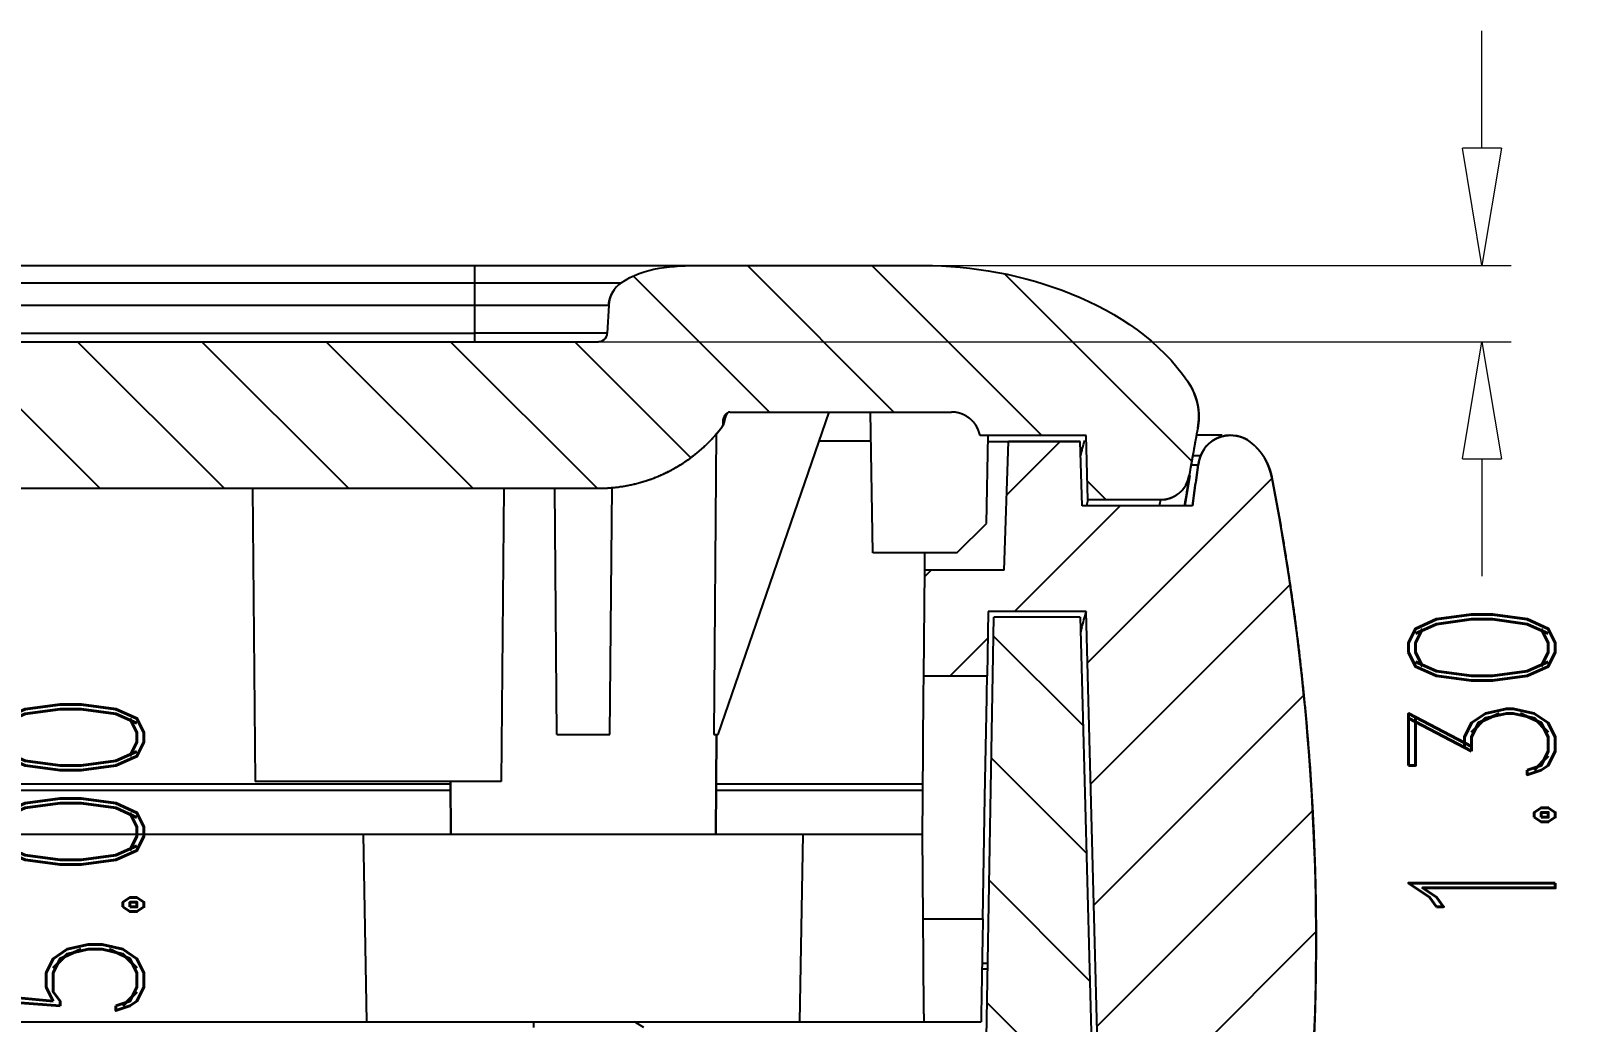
# Model space of a CAD drawing. Header units: millimetres. Extents: x 1884 to 2552, y 611 to 826.
# Drawn here: x 1947.38 to 1973.77, y 668.68 to 685.59 of the extents above; entities that cross this region are included whole.
import ezdxf

# ---------------------------------------------------------------- set-up
doc = ezdxf.new("R2010")
doc.units = ezdxf.units.MM
doc.layers.add('dim', color=82, linetype='Continuous', lineweight=9)
doc.styles.add('ROMAND', font='romand.shx', dxfattribs={"width": 0.75, "bigfont": 'gbcbig.shx'})
doc.dimstyles.new('YanXiu', dxfattribs={"dimtxt": 2.5, "dimasz": 2.2, "dimexe": 1, "dimexo": 0, "dimgap": 0.66, "dimtad": 0, "dimzin": 1, "dimdsep": 46, "dimtxsty": 'ROMAND', "dimblk": 'CLOSEDBLANK', "dimcen": 0, "dimclrd": 3, "dimclre": 3, "dimclrt": 7, "dimazin": 0, "dimtfac": 1, "dimtofl": 0, "dimtmove": 0, "dimatfit": 3, "dimldrblk": 'CLOSEDBLANK', "dimfxl": 1, "dimlwd": 5, "dimlwe": 5, "dimarcsym": 0})
pattern_1 = [(315, (1558.5926, 573.4746), (1.06066, 1.06066), [])]

# ---------------------------------------------------------------- blocks, each defined once
blk = doc.blocks.new('_ClosedBlank')
at = {"color": 0, "linetype": 'ByBlock', "lineweight": -2}
for p, q in [((-1, 0.167), (0, 0)), ((-1, 0.167), (-1, -0.167)), ((0, 0), (-1, -0.167))]:
    blk.add_line(p, q, dxfattribs=at)
blk = doc.blocks.new('*D62')
at = {"layer": 'Defpoints', "color": 0}
for p in [(1959.596, 681.588), (1956.653, 680.288), (1972.128, 680.288)]:
    blk.add_point(p, dxfattribs=at)
at = {"layer": 'dim', "color": 3, "lineweight": 5}
for p, q in [((1972.128, 683.588), (1972.128, 685.588)), ((1959.596, 681.588), (1972.627, 681.588)), ((1956.653, 680.288), (1972.627, 680.288)), ((1972.128, 678.288), (1972.128, 676.288))]:
    blk.add_line(p, q, dxfattribs=at)
at = {"layer": 'dim', "color": 3, "lineweight": 5, "xscale": 2, "yscale": 2, "zscale": 2}
for p, rotation in [((1972.128, 681.588), 270), ((1972.128, 680.288), 90)]:
    blk.add_blockref('_ClosedBlank', p, dxfattribs=dict(at, rotation=rotation))
at = {"layer": 'dim', "color": 7, "insert": (1972.128, 673.021), "char_height": 2.5, "attachment_point": 5, "rotation": 90, "style": 'ROMAND'}
blk.add_mtext('1.30', dxfattribs=at)
blk = doc.blocks.new('*D63')
at = {"layer": 'Defpoints', "color": 0}
for p in [(1948.052, 666.088), (1954.199, 666.088), (1954.112, 661.088)]:
    blk.add_point(p, dxfattribs=at)
at = {"layer": 'dim', "color": 3, "lineweight": 5}
for p, q in [((1948.052, 666.088), (1948.052, 668.088)), ((1954.199, 666.088), (1947.552, 666.088)), ((1948.052, 663.088), (1948.052, 664.088)), ((1954.112, 661.088), (1947.552, 661.088))]:
    blk.add_line(p, q, dxfattribs=at)
at = {"layer": 'dim', "color": 3, "lineweight": 5, "xscale": 2, "yscale": 2, "zscale": 2}
for p, rotation in [((1948.052, 666.088), 90), ((1948.052, 661.088), 270)]:
    blk.add_blockref('_ClosedBlank', p, dxfattribs=dict(at, rotation=rotation))
at = {"layer": 'dim', "color": 7, "insert": (1948.052, 671.49), "char_height": 2.5, "attachment_point": 5, "rotation": 90, "style": 'ROMAND'}
blk.add_mtext('5.00', dxfattribs=at)

msp = doc.modelspace()

# ---------------------------------------------------------------- hatches: boundary and pattern name
at = {"linetype": 'Continuous'}
h = msp.add_hatch(dxfattribs=at)
h.set_pattern_fill('DEFAULT__1', color=2, scale=1.5, angle=-45, style=0, pattern_type=0)
h.set_pattern_definition(pattern_1)
edge = h.paths.add_edge_path()
edge.add_line((1902.496, 671.588), (1903.849, 671.588))
edge.add_spline(control_points=[(1902.496, 671.588), (1902.206, 671.588), (1902, 671.792), (1901.996, 672.082)], knot_values=[0, 0, 0, 0, 1, 1, 1, 1], weights=[1, 0.807748, 0.807748, 1], degree=3, periodic=0)
edge.add_arc((1863.332, 671.585), 38.667, 0.7371, 10.772)
edge.add_spline(control_points=[(1901.318, 678.812), (1901.264, 679.093), (1901.323, 679.373), (1901.486, 679.609)], knot_values=[0, 0, 0, 0, 1, 1, 1, 1], weights=[1, 0.948541, 0.948541, 1], degree=3, periodic=0)
edge.add_spline(control_points=[(1901.486, 679.609), (1902.398, 680.935), (1904.386, 681.588), (1905.999, 681.588)], knot_values=[0, 0, 0, 0, 1, 1, 1, 1], degree=3, periodic=0)
edge.add_line((1905.999, 681.588), (1909.799, 681.588))
edge.add_spline(control_points=[(1909.799, 681.588), (1910.462, 681.588), (1910.897, 681.472), (1911.153, 681.293)], knot_values=[0, 0, 0, 0, 1, 1, 1, 1], degree=3, periodic=0)
edge.add_spline(control_points=[(1911.153, 681.293), (1911.282, 681.204), (1911.358, 681.066), (1911.366, 680.909)], knot_values=[0, 0, 0, 0, 1, 1, 1, 1], weights=[1, 0.93226, 0.93226, 1], degree=3, periodic=0)
edge.add_line((1911.366, 680.909), (1911.392, 680.431))
edge.add_spline(control_points=[(1911.541, 680.288), (1911.457, 680.288), (1911.396, 680.346), (1911.392, 680.431)], knot_values=[0, 0, 0, 0, 1, 1, 1, 1], weights=[1, 0.816916, 0.816916, 1], degree=3, periodic=0)
edge.add_line((1911.541, 680.288), (1957.057, 680.288))
edge.add_spline(control_points=[(1957.057, 680.288), (1957.141, 680.288), (1957.202, 680.346), (1957.206, 680.431)], knot_values=[0, 0, 0, 0, 1, 1, 1, 1], weights=[1, 0.816916, 0.816916, 1], degree=3, periodic=0)
edge.add_line((1957.232, 680.909), (1957.206, 680.431))
edge.add_spline(control_points=[(1957.232, 680.909), (1957.24, 681.066), (1957.316, 681.204), (1957.445, 681.293)], knot_values=[0, 0, 0, 0, 1, 1, 1, 1], weights=[1, 0.93226, 0.93226, 1], degree=3, periodic=0)
edge.add_spline(control_points=[(1957.445, 681.293), (1957.701, 681.472), (1958.136, 681.588), (1958.799, 681.588)], knot_values=[0, 0, 0, 0, 1, 1, 1, 1], degree=3, periodic=0)
edge.add_line((1958.799, 681.588), (1962.599, 681.588))
edge.add_spline(control_points=[(1962.599, 681.588), (1964.212, 681.588), (1966.2, 680.935), (1967.112, 679.609)], knot_values=[0, 0, 0, 0, 1, 1, 1, 1], degree=3, periodic=0)
edge.add_spline(control_points=[(1967.112, 679.609), (1967.275, 679.373), (1967.334, 679.093), (1967.28, 678.812)], knot_values=[0, 0, 0, 0, 1, 1, 1, 1], weights=[1, 0.948541, 0.948541, 1], degree=3, periodic=0)
edge.add_arc((2005.173, 671.6), 38.573, 169.2247, 170.4414)
edge.add_spline(control_points=[(1967.136, 678.005), (1967.093, 677.753), (1966.898, 677.588), (1966.643, 677.588)], knot_values=[0, 0, 0, 0, 1, 1, 1, 1], weights=[1, 0.842376, 0.842376, 1], degree=3, periodic=0)
edge.add_line((1966.643, 677.588), (1965.404, 677.588))
edge.add_line((1965.404, 677.588), (1965.375, 678.688))
edge.add_line((1965.375, 678.688), (1963.567, 678.688))
edge.add_spline(control_points=[(1963.567, 678.688), (1963.517, 678.931), (1963.325, 679.088), (1963.077, 679.088)], knot_values=[0, 0, 0, 0, 1, 1, 1, 1], weights=[1, 0.849731, 0.849731, 1], degree=3, periodic=0)
edge.add_line((1959.299, 679.088), (1963.077, 679.088))
edge.add_spline(control_points=[(1959.299, 679.088), (1959.056, 679.088), (1959.236, 678.925), (1959.163, 678.83)], knot_values=[0, 0, 0, 0, 1, 1, 1, 1], degree=3, periodic=0)
edge.add_spline(control_points=[(1957.057, 677.788), (1957.898, 677.788), (1958.652, 678.161), (1959.163, 678.83)], knot_values=[0, 0, 0, 0, 1, 1, 1, 1], weights=[1, 0.930903, 0.930903, 1], degree=3, periodic=0)
edge.add_line((1911.541, 677.788), (1957.057, 677.788))
edge.add_spline(control_points=[(1911.541, 677.788), (1910.7, 677.788), (1909.946, 678.161), (1909.435, 678.83)], knot_values=[0, 0, 0, 0, 1, 1, 1, 1], weights=[1, 0.930903, 0.930903, 1], degree=3, periodic=0)
edge.add_spline(control_points=[(1909.435, 678.83), (1909.362, 678.925), (1909.542, 679.088), (1909.299, 679.088)], knot_values=[0, 0, 0, 0, 1, 1, 1, 1], degree=3, periodic=0)
edge.add_line((1905.521, 679.088), (1909.299, 679.088))
edge.add_spline(control_points=[(1905.521, 679.088), (1905.232, 679.088), (1905.026, 678.886), (1905.021, 678.597)], knot_values=[0, 0, 0, 0, 1, 1, 1, 1], weights=[1, 0.808834, 0.808834, 1], degree=3, periodic=0)
edge.add_line((1905.021, 678.597), (1904.919, 672.738))
edge.add_line((1903.879, 672.738), (1904.919, 672.738))
edge.add_line((1903.879, 672.738), (1903.849, 671.588))
h = msp.add_hatch(dxfattribs=at)
h.set_pattern_fill('DEFAULT__2', color=2, scale=1.5, angle=45, style=0, pattern_type=0)
h.set_pattern_definition([(45, (1556.4713, 573.4746), (-1.06066, 1.06066), [])])
edge = h.paths.add_edge_path()
edge.add_spline(control_points=[(1901.309, 678.19), (1901.634, 675.969), (1901.825, 673.732), (1901.881, 671.488)], knot_values=[0, 0, 0, 0, 1, 1, 1, 1], weights=[1, 0.998793, 0.998793, 1], degree=3, periodic=0)
edge.add_line((1901.881, 671.488), (1903.946, 671.488))
edge.add_line((1903.946, 671.488), (1903.976, 672.638))
edge.add_line((1903.976, 672.638), (1906.009, 672.638))
edge.add_line((1906.009, 672.638), (1906.016, 671.888))
edge.add_line((1906.016, 671.888), (1905.988, 668.688))
edge.add_line((1905.015, 668.688), (1905.988, 668.688))
edge.add_line((1905.015, 668.688), (1904.997, 669.688))
edge.add_line((1903.828, 669.688), (1904.997, 669.688))
edge.add_line((1903.828, 669.688), (1903.802, 668.688))
edge.add_line((1901.881, 668.688), (1903.802, 668.688))
edge.add_spline(control_points=[(1901.881, 668.688), (1901.825, 666.444), (1901.634, 664.208), (1901.309, 661.987)], knot_values=[0, 0, 0, 0, 1, 1, 1, 1], weights=[1, 0.998793, 0.998793, 1], degree=3, periodic=0)
edge.add_spline(control_points=[(1901.309, 661.987), (1901.302, 661.936), (1901.289, 661.887), (1901.27, 661.839)], knot_values=[0, 0, 0, 0, 1, 1, 1, 1], weights=[1, 0.996024, 0.996024, 1], degree=3, periodic=0)
edge.add_spline(control_points=[(1901.27, 661.839), (1901.126, 661.46), (1900.735, 661.352), (1900.416, 661.603)], knot_values=[0, 0, 0, 0, 1, 1, 1, 1], weights=[1, 0.728025, 0.728025, 1], degree=3, periodic=0)
edge.add_spline(control_points=[(1900.416, 661.603), (1900.225, 661.753), (1900.099, 661.961), (1900.053, 662.199)], knot_values=[0, 0, 0, 0, 1, 1, 1, 1], weights=[1, 0.95813, 0.95813, 1], degree=3, periodic=0)
edge.add_spline(control_points=[(1900.053, 662.199), (1899.551, 664.801), (1899.299, 667.439), (1899.299, 670.088)], knot_values=[0, 0, 0, 0, 1, 1, 1, 1], weights=[1, 0.996974, 0.996974, 1], degree=3, periodic=0)
edge.add_spline(control_points=[(1899.299, 670.088), (1899.299, 672.738), (1899.551, 675.376), (1900.053, 677.978)], knot_values=[0, 0, 0, 0, 1, 1, 1, 1], weights=[1, 0.996974, 0.996974, 1], degree=3, periodic=0)
edge.add_spline(control_points=[(1900.053, 677.978), (1900.099, 678.216), (1900.225, 678.423), (1900.416, 678.574)], knot_values=[0, 0, 0, 0, 1, 1, 1, 1], weights=[1, 0.95813, 0.95813, 1], degree=3, periodic=0)
edge.add_spline(control_points=[(1900.416, 678.574), (1900.735, 678.825), (1901.126, 678.717), (1901.27, 678.338)], knot_values=[0, 0, 0, 0, 1, 1, 1, 1], weights=[1, 0.728025, 0.728025, 1], degree=3, periodic=0)
edge.add_spline(control_points=[(1901.27, 678.338), (1901.289, 678.29), (1901.302, 678.24), (1901.309, 678.19)], knot_values=[0, 0, 0, 0, 1, 1, 1, 1], weights=[1, 0.996024, 0.996024, 1], degree=3, periodic=0)
edge = h.paths.add_edge_path()
edge.add_spline(control_points=[(1969.299, 670.088), (1969.299, 667.439), (1969.047, 664.801), (1968.545, 662.199)], knot_values=[0, 0, 0, 0, 1, 1, 1, 1], weights=[1, 0.996974, 0.996974, 1], degree=3, periodic=0)
edge.add_spline(control_points=[(1968.545, 662.199), (1968.499, 661.961), (1968.373, 661.753), (1968.182, 661.603)], knot_values=[0, 0, 0, 0, 1, 1, 1, 1], weights=[1, 0.95813, 0.95813, 1], degree=3, periodic=0)
edge.add_spline(control_points=[(1968.182, 661.603), (1967.863, 661.352), (1967.472, 661.46), (1967.327, 661.839)], knot_values=[0, 0, 0, 0, 1, 1, 1, 1], weights=[1, 0.728025, 0.728025, 1], degree=3, periodic=0)
edge.add_spline(control_points=[(1967.327, 661.839), (1967.309, 661.887), (1967.296, 661.936), (1967.289, 661.987)], knot_values=[0, 0, 0, 0, 1, 1, 1, 1], weights=[1, 0.996024, 0.996024, 1], degree=3, periodic=0)
edge.add_spline(control_points=[(1967.289, 661.987), (1967.255, 662.221), (1967.222, 662.454), (1967.191, 662.688)], knot_values=[0, 0, 0, 0, 1, 1, 1, 1], weights=[1, 0.999987, 0.999987, 1], degree=3, periodic=0)
edge.add_line((1967.191, 662.688), (1966.215, 662.688))
edge.add_line((1966.215, 662.688), (1966.202, 662.188))
edge.add_line((1965.728, 662.188), (1966.202, 662.188))
edge.add_line((1965.728, 662.188), (1965.375, 675.688))
edge.add_line((1965.375, 675.688), (1963.705, 675.688))
edge.add_line((1963.705, 675.688), (1963.686, 674.588))
edge.add_line((1962.606, 674.588), (1963.686, 674.588))
edge.add_line((1962.606, 674.588), (1962.622, 676.388))
edge.add_line((1963.978, 676.388), (1962.622, 676.388))
edge.add_line((1963.978, 676.388), (1964.054, 678.588))
edge.add_line((1965.277, 678.588), (1964.054, 678.588))
edge.add_line((1965.306, 677.488), (1965.277, 678.588))
edge.add_line((1967.191, 677.488), (1965.306, 677.488))
edge.add_spline(control_points=[(1967.191, 677.488), (1967.222, 677.722), (1967.255, 677.956), (1967.289, 678.19)], knot_values=[0, 0, 0, 0, 1, 1, 1, 1], weights=[1, 0.999987, 0.999987, 1], degree=3, periodic=0)
edge.add_spline(control_points=[(1967.289, 678.19), (1967.296, 678.24), (1967.309, 678.29), (1967.327, 678.338)], knot_values=[0, 0, 0, 0, 1, 1, 1, 1], weights=[1, 0.996024, 0.996024, 1], degree=3, periodic=0)
edge.add_spline(control_points=[(1967.327, 678.338), (1967.472, 678.717), (1967.863, 678.825), (1968.182, 678.574)], knot_values=[0, 0, 0, 0, 1, 1, 1, 1], weights=[1, 0.728025, 0.728025, 1], degree=3, periodic=0)
edge.add_spline(control_points=[(1968.182, 678.574), (1968.373, 678.423), (1968.499, 678.216), (1968.545, 677.978)], knot_values=[0, 0, 0, 0, 1, 1, 1, 1], weights=[1, 0.95813, 0.95813, 1], degree=3, periodic=0)
edge.add_spline(control_points=[(1968.545, 677.978), (1969.047, 675.376), (1969.299, 672.738), (1969.299, 670.088)], knot_values=[0, 0, 0, 0, 1, 1, 1, 1], weights=[1, 0.996974, 0.996974, 1], degree=3, periodic=0)
h = msp.add_hatch(dxfattribs=at)
h.set_pattern_fill('DEFAULT__3', color=2, scale=1.5, angle=-45, style=0, pattern_type=0)
h.set_pattern_definition(pattern_1)
edge = h.paths.add_edge_path()
edge.add_line((1905.999, 658.588), (1921.773, 658.588))
edge.add_spline(control_points=[(1905.999, 658.588), (1904.386, 658.588), (1902.398, 659.241), (1901.486, 660.567)], knot_values=[0, 0, 0, 0, 1, 1, 1, 1], degree=3, periodic=0)
edge.add_spline(control_points=[(1901.486, 660.567), (1901.323, 660.803), (1901.264, 661.084), (1901.318, 661.365)], knot_values=[0, 0, 0, 0, 1, 1, 1, 1], weights=[1, 0.948541, 0.948541, 1], degree=3, periodic=0)
edge.add_arc((1863.332, 668.592), 38.667, 349.228, 359.2629)
edge.add_spline(control_points=[(1901.996, 668.095), (1902, 668.385), (1902.206, 668.588), (1902.496, 668.588)], knot_values=[0, 0, 0, 0, 1, 1, 1, 1], weights=[1, 0.807748, 0.807748, 1], degree=3, periodic=0)
edge.add_line((1902.496, 668.588), (1903.899, 668.588))
edge.add_line((1903.899, 668.588), (1903.925, 669.588))
edge.add_line((1904.899, 669.588), (1903.925, 669.588))
edge.add_line((1904.899, 669.588), (1905.039, 661.58))
edge.add_spline(control_points=[(1905.039, 661.58), (1905.044, 661.291), (1905.25, 661.088), (1905.539, 661.088)], knot_values=[0, 0, 0, 0, 1, 1, 1, 1], weights=[1, 0.808834, 0.808834, 1], degree=3, periodic=0)
edge.add_line((1905.539, 661.088), (1910.112, 661.088))
edge.add_line((1910.112, 661.088), (1910.199, 666.088))
edge.add_line((1910.199, 666.088), (1911.299, 666.088))
edge.add_line((1911.395, 660.588), (1911.299, 666.088))
edge.add_line((1911.395, 660.588), (1913.203, 660.588))
edge.add_line((1913.203, 660.588), (1913.299, 666.088))
edge.add_line((1913.299, 666.088), (1914.399, 666.088))
edge.add_line((1914.486, 661.088), (1914.399, 666.088))
edge.add_line((1914.486, 661.088), (1954.112, 661.088))
edge.add_line((1954.112, 661.088), (1954.199, 666.088))
edge.add_line((1954.199, 666.088), (1955.299, 666.088))
edge.add_line((1955.395, 660.588), (1955.299, 666.088))
edge.add_line((1955.395, 660.588), (1957.203, 660.588))
edge.add_line((1957.203, 660.588), (1957.299, 666.088))
edge.add_line((1957.299, 666.088), (1958.399, 666.088))
edge.add_line((1958.486, 661.088), (1958.399, 666.088))
edge.add_line((1958.486, 661.088), (1963.059, 661.088))
edge.add_spline(control_points=[(1963.059, 661.088), (1963.348, 661.088), (1963.554, 661.291), (1963.559, 661.58)], knot_values=[0, 0, 0, 0, 1, 1, 1, 1], weights=[1, 0.808834, 0.808834, 1], degree=3, periodic=0)
edge.add_line((1963.559, 661.58), (1963.804, 675.588))
edge.add_line((1965.277, 675.588), (1963.804, 675.588))
edge.add_line((1965.277, 675.588), (1965.631, 662.088))
edge.add_line((1965.631, 662.088), (1966.318, 662.088))
edge.add_line((1966.318, 662.088), (1966.331, 662.588))
edge.add_line((1966.643, 662.588), (1966.331, 662.588))
edge.add_spline(control_points=[(1966.643, 662.588), (1966.898, 662.588), (1967.093, 662.423), (1967.136, 662.171)], knot_values=[0, 0, 0, 0, 1, 1, 1, 1], weights=[1, 0.842376, 0.842376, 1], degree=3, periodic=0)
edge.add_arc((2005.173, 668.577), 38.573, 189.5586, 190.7753)
edge.add_spline(control_points=[(1967.28, 661.365), (1967.334, 661.084), (1967.275, 660.803), (1967.112, 660.567)], knot_values=[0, 0, 0, 0, 1, 1, 1, 1], weights=[1, 0.948541, 0.948541, 1], degree=3, periodic=0)
edge.add_spline(control_points=[(1967.112, 660.567), (1966.2, 659.241), (1964.212, 658.588), (1962.599, 658.588)], knot_values=[0, 0, 0, 0, 1, 1, 1, 1], degree=3, periodic=0)
edge.add_line((1946.825, 658.588), (1962.599, 658.588))
edge.add_line((1946.799, 658.888), (1946.825, 658.588))
edge.add_line((1921.799, 658.888), (1946.799, 658.888))
edge.add_line((1921.799, 658.888), (1921.773, 658.588))

# ---------------------------------------------------------------- linework, layer by layer
at = {"color": 7, "linetype": 'Continuous'}
for p, q in [((1910.999, 681.588), (1957.599, 681.588)), ((1954.949, 680.288), (1954.949, 681.588)), ((1954.949, 681.588), (1958.799, 681.588)), ((1958.799, 681.588), (1962.599, 681.588)), ((1958.799, 681.588), (1962.599, 681.588)), ((1913.649, 681.293), (1954.949, 681.293)), ((1954.949, 681.293), (1957.445, 681.293)), ((1913.649, 680.909), (1954.949, 680.909)), ((1954.949, 680.909), (1957.232, 680.909)), ((1957.232, 680.909), (1957.206, 680.431)), ((1957.232, 680.909), (1957.206, 680.431)), ((1913.649, 680.431), (1954.949, 680.431)), ((1957.206, 680.431), (1954.949, 680.431)), ((1911.541, 680.288), (1957.057, 680.288)), ((1911.541, 680.288), (1957.057, 680.288)), ((1959.099, 673.588), (1960.993, 679.088)), ((1959.23, 679.031), (1959.259, 679.074)), ((1959.299, 679.088), (1963.077, 679.088)), ((1959.299, 679.088), (1963.077, 679.088)), ((1961.739, 676.688), (1961.697, 679.088)), ((1959.064, 678.727), (1959.027, 673.588)), ((1960.824, 678.597), (1961.705, 678.597)), ((1965.375, 678.688), (1963.567, 678.688)), ((1965.375, 678.688), (1963.567, 678.688)), ((1963.678, 677.188), (1963.704, 678.688)), ((1963.704, 678.588), (1965.277, 678.588)), ((1963.978, 676.388), (1964.054, 678.588)), ((1963.978, 676.388), (1964.054, 678.588)), ((1965.277, 678.588), (1964.054, 678.588)), ((1965.306, 677.488), (1965.277, 678.588)), ((1965.306, 677.488), (1965.277, 678.588)), ((1965.404, 677.588), (1965.375, 678.688)), ((1965.404, 677.588), (1965.375, 678.688)), ((1967.695, 678.692), (1967.262, 678.692)), ((1967.206, 678.409), (1967.197, 678.36)), ((1967.22, 678.338), (1967.204, 678.338)), ((1967.327, 678.338), (1967.22, 678.338)), ((1967.18, 678.19), (1967.289, 678.19)), ((1911.541, 677.788), (1957.057, 677.788)), ((1911.541, 677.788), (1957.057, 677.788)), ((1951.155, 677.788), (1951.199, 672.788)), ((1955.443, 677.788), (1955.399, 672.788)), ((1956.347, 673.588), (1956.31, 677.788)), ((1957.251, 673.588), (1957.288, 677.813)), ((1967.068, 677.488), (1967.15, 678.003)), ((1967.068, 677.488), (1967.151, 678.003)), ((1966.643, 677.588), (1965.404, 677.588)), ((1966.643, 677.588), (1965.404, 677.588)), ((1967.055, 677.509), (1967.052, 677.488)), ((1967.062, 677.55), (1967.055, 677.509)), ((1967.191, 677.488), (1965.306, 677.488)), ((1967.191, 677.488), (1965.306, 677.488)), ((1963.169, 676.688), (1963.678, 677.188)), ((1963.169, 676.688), (1961.739, 676.688)), ((1962.622, 676.388), (1962.624, 676.688)), ((1962.606, 674.588), (1962.622, 676.388)), ((1962.606, 674.588), (1962.622, 676.388)), ((1963.978, 676.388), (1962.622, 676.388)), ((1963.978, 676.388), (1962.622, 676.388)), ((1963.705, 675.688), (1963.686, 674.588)), ((1963.705, 675.688), (1963.686, 674.588)), ((1965.375, 675.688), (1963.705, 675.688)), ((1965.375, 675.688), (1963.705, 675.688)), ((1965.728, 662.188), (1965.375, 675.688)), ((1965.728, 662.188), (1965.375, 675.688)), ((1963.559, 661.58), (1963.804, 675.588)), ((1963.559, 661.58), (1963.804, 675.588)), ((1965.277, 675.588), (1963.804, 675.588)), ((1965.277, 675.588), (1963.804, 675.588)), ((1965.277, 675.588), (1965.631, 662.088)), ((1965.277, 675.588), (1965.631, 662.088)), ((1962.603, 674.279), (1962.606, 674.588)), ((1962.606, 674.588), (1963.686, 674.588)), ((1962.606, 674.588), (1963.686, 674.588)), ((1963.681, 674.278), (1963.686, 674.588)), ((1962.588, 672.52), (1962.603, 674.279)), ((1963.65, 672.522), (1963.68, 674.212)), ((1963.68, 674.212), (1963.681, 674.278)), ((1956.347, 673.588), (1957.251, 673.588)), ((1959.027, 673.588), (1959.099, 673.588)), ((1959.058, 671.888), (1959.073, 673.588)), ((1959.073, 673.588), (1959.058, 671.888)), ((1955.398, 672.788), (1951.2, 672.788)), ((1954.54, 671.888), (1954.532, 672.788)), ((1954.532, 672.788), (1954.54, 671.888)), ((1954.533, 672.738), (1936.309, 672.738)), ((1936.309, 672.638), (1954.534, 672.638)), ((1959.064, 672.638), (1962.589, 672.638)), ((1962.59, 672.738), (1959.065, 672.738)), ((1962.582, 671.888), (1962.588, 672.52)), ((1963.614, 670.443), (1963.65, 672.522)), ((1936.773, 671.888), (1962.582, 671.888)), ((1953.105, 668.688), (1953.049, 671.888)), ((1960.493, 668.688), (1960.549, 671.888)), ((1962.595, 670.443), (1962.582, 671.888)), ((1962.601, 669.781), (1962.595, 670.443)), ((1962.595, 670.443), (1963.614, 670.443)), ((1963.614, 670.443), (1963.607, 670.067)), ((1963.604, 669.859), (1963.601, 669.688)), ((1963.607, 670.067), (1963.604, 669.859)), ((1962.609, 668.821), (1962.601, 669.781)), ((1963.601, 669.688), (1963.701, 669.688)), ((1963.599, 669.588), (1963.697, 669.588)), ((1905.015, 668.688), (1963.583, 668.688)), ((1955.949, 668.688), (1955.949, 668.588))]:
    msp.add_line(p, q, dxfattribs=at)
for points in [[(1959.163, 678.83), (1959.178, 678.855), (1959.193, 678.894), (1959.204, 678.937), (1959.215, 678.983), (1959.23, 679.031)], [(1957.831, 668.588), (1957.698, 668.667), (1957.663, 668.688)]]:
    msp.add_lwpolyline(points, dxfattribs=at)
for centre, radius, start, end in [((1957.731, 680.883), 0.5, 124.8945, 177), ((1957.057, 680.438), 0.15, 270, 357), ((1966.241, 679.009), 1.058, 349.2246, 34.5432), ((1957.057, 680.438), 2.65, 270, 322.6342), ((1963.077, 678.588), 0.5, 11.537, 90), ((2005.173, 671.6), 38.573, 169.2247, 170.4414), ((2005.157, 671.603), 38.557, 169.2246, 169.8333), ((1967.841, 678.142), 0.55, 51.7506, 159.1472), ((1967.563, 677.788), 1, 10.9218, 51.7505), ((2005.183, 671.598), 38.583, 169.9065, 170.1325), ((1967.982, 678.088), 0.7, 159.1472, 171.669), ((2005.196, 671.596), 38.596, 170.1325, 170.4412), ((2022.613, 670.088), 55.914, 171.669, 172.3948), ((1966.643, 678.088), 0.5, 270, 350.4412), ((2004.8, 671.659), 38.195, 170.436, 171.1285), ((1927.659, 670.088), 41.64, 349.0782, 10.9218), ((1970.143, 676.387), 4.889, 165.7744, 166.979), ((1999.219, 671.642), 33.114, 169.6556, 169.8314), ((1972.448, 673.671), 7.356, 165.5303, 166.8837), ((2017.978, 669.316), 55.371, 180.513, 180.6497)]:
    msp.add_arc(centre, radius, start, end, dxfattribs=at)
for points, start_tangent, end_tangent in [([(1957.445, 681.293), (1958.799, 681.588)], (0.820206, 0.572068), (1, 0)), ([(1957.445, 681.293), (1958.799, 681.588)], (0.820206, 0.572068), (1, 0)), ([(1962.599, 681.588), (1967.112, 679.609)], (1, 0), (0.567028, -0.823699)), ([(1962.599, 681.588), (1967.112, 679.609)], (1, 0), (0.567028, -0.823699)), ([(1957.232, 680.909), (1957.232, 680.916), (1957.232, 680.923), (1957.233, 680.93), (1957.234, 680.937), (1957.235, 680.944), (1957.235, 680.951), (1957.236, 680.958), (1957.237, 680.965), (1957.239, 680.972), (1957.24, 680.979), (1957.241, 680.985), (1957.243, 680.992), (1957.244, 680.999), (1957.246, 681.006), (1957.248, 681.013), (1957.25, 681.02), (1957.252, 681.027), (1957.254, 681.034), (1957.256, 681.04), (1957.258, 681.047), (1957.261, 681.054), (1957.263, 681.061), (1957.266, 681.067), (1957.269, 681.074), (1957.271, 681.081), (1957.274, 681.087), (1957.277, 681.094), (1957.28, 681.1), (1957.284, 681.107), (1957.287, 681.113), (1957.29, 681.12), (1957.294, 681.126), (1957.297, 681.132), (1957.301, 681.139), (1957.305, 681.145), (1957.309, 681.151), (1957.312, 681.157), (1957.316, 681.163), (1957.32, 681.169), (1957.325, 681.175), (1957.329, 681.181), (1957.333, 681.186), (1957.338, 681.192), (1957.342, 681.198), (1957.347, 681.203), (1957.351, 681.209), (1957.356, 681.214), (1957.361, 681.22), (1957.366, 681.225), (1957.37, 681.23), (1957.375, 681.235), (1957.38, 681.24), (1957.386, 681.245), (1957.391, 681.25), (1957.396, 681.255), (1957.401, 681.259), (1957.406, 681.264), (1957.412, 681.268), (1957.417, 681.273), (1957.423, 681.277), (1957.428, 681.281), (1957.434, 681.285), (1957.439, 681.289), (1957.445, 681.293)], (0.052336, 0.99863), (0.820206, 0.572068)), ([(1957.057, 680.288), (1957.06, 680.288), (1957.063, 680.289), (1957.066, 680.289), (1957.07, 680.289), (1957.073, 680.289), (1957.076, 680.29), (1957.08, 680.29), (1957.083, 680.291), (1957.087, 680.291), (1957.09, 680.292), (1957.093, 680.293), (1957.097, 680.294), (1957.1, 680.295), (1957.103, 680.296), (1957.107, 680.297), (1957.11, 680.298), (1957.114, 680.3), (1957.117, 680.301), (1957.12, 680.303), (1957.124, 680.304), (1957.127, 680.306), (1957.13, 680.308), (1957.133, 680.309), (1957.136, 680.311), (1957.139, 680.313), (1957.143, 680.315), (1957.146, 680.318), (1957.149, 680.32), (1957.151, 680.322), (1957.154, 680.325), (1957.157, 680.327), (1957.16, 680.33), (1957.163, 680.332), (1957.165, 680.335), (1957.168, 680.338), (1957.17, 680.34), (1957.173, 680.343), (1957.175, 680.346), (1957.177, 680.349), (1957.179, 680.352), (1957.181, 680.355), (1957.183, 680.358), (1957.185, 680.361), (1957.187, 680.365), (1957.189, 680.368), (1957.191, 680.371), (1957.192, 680.374), (1957.194, 680.378), (1957.195, 680.381), (1957.196, 680.384), (1957.198, 680.387), (1957.199, 680.391), (1957.2, 680.394), (1957.201, 680.397), (1957.202, 680.401), (1957.203, 680.404), (1957.203, 680.407), (1957.204, 680.411), (1957.205, 680.414), (1957.205, 680.417), (1957.206, 680.421), (1957.206, 680.424), (1957.206, 680.427), (1957.206, 680.431)], (1, 0), (0.052336, 0.99863)), ([(1967.112, 679.609), (1967.12, 679.599), (1967.127, 679.588), (1967.134, 679.577), (1967.14, 679.567), (1967.147, 679.556), (1967.154, 679.544), (1967.16, 679.533), (1967.166, 679.522), (1967.173, 679.511), (1967.179, 679.499), (1967.185, 679.488), (1967.191, 679.476), (1967.196, 679.464), (1967.202, 679.452), (1967.207, 679.44), (1967.212, 679.428), (1967.218, 679.416), (1967.223, 679.404), (1967.227, 679.392), (1967.232, 679.38), (1967.237, 679.367), (1967.241, 679.355), (1967.245, 679.342), (1967.249, 679.33), (1967.253, 679.317), (1967.257, 679.304), (1967.261, 679.292), (1967.264, 679.279), (1967.267, 679.266), (1967.27, 679.253), (1967.273, 679.24), (1967.276, 679.227), (1967.279, 679.214), (1967.281, 679.201), (1967.284, 679.188), (1967.286, 679.175), (1967.288, 679.162), (1967.29, 679.149), (1967.291, 679.136), (1967.293, 679.123), (1967.294, 679.11), (1967.295, 679.096), (1967.296, 679.083), (1967.297, 679.07), (1967.298, 679.057), (1967.298, 679.044), (1967.299, 679.031), (1967.299, 679.018), (1967.299, 679.004), (1967.299, 678.991), (1967.298, 678.978), (1967.298, 678.965), (1967.297, 678.952), (1967.297, 678.939), (1967.296, 678.926), (1967.295, 678.913), (1967.293, 678.9), (1967.292, 678.888), (1967.29, 678.875), (1967.289, 678.862), (1967.287, 678.849), (1967.285, 678.837), (1967.283, 678.824), (1967.28, 678.812)], (0.567028, -0.823699), (-0.18696, -0.982367)), ([(1957.057, 677.788), (1957.093, 677.789), (1957.13, 677.789), (1957.167, 677.791), (1957.204, 677.792), (1957.241, 677.795), (1957.279, 677.798), (1957.316, 677.801), (1957.353, 677.805), (1957.391, 677.809), (1957.428, 677.815), (1957.465, 677.82), (1957.503, 677.826), (1957.54, 677.833), (1957.577, 677.84), (1957.615, 677.848), (1957.652, 677.856), (1957.689, 677.865), (1957.726, 677.874), (1957.763, 677.884), (1957.8, 677.895), (1957.837, 677.906), (1957.874, 677.917), (1957.91, 677.93), (1957.947, 677.942), (1957.983, 677.956), (1958.019, 677.969), (1958.055, 677.984), (1958.091, 677.998), (1958.126, 678.014), (1958.162, 678.03), (1958.197, 678.046), (1958.231, 678.063), (1958.266, 678.08), (1958.3, 678.098), (1958.334, 678.117), (1958.368, 678.136), (1958.402, 678.155), (1958.435, 678.175), (1958.468, 678.195), (1958.5, 678.216), (1958.532, 678.237), (1958.564, 678.259), (1958.596, 678.281), (1958.627, 678.304), (1958.658, 678.327), (1958.688, 678.35), (1958.718, 678.374), (1958.748, 678.398), (1958.777, 678.423), (1958.806, 678.448), (1958.834, 678.473), (1958.862, 678.498), (1958.89, 678.524), (1958.917, 678.551), (1958.943, 678.577), (1958.97, 678.604), (1958.995, 678.632), (1959.021, 678.659), (1959.045, 678.687), (1959.07, 678.715), (1959.094, 678.744), (1959.117, 678.772), (1959.14, 678.801), (1959.163, 678.83)], (1, 0), (0.606901, 0.794777)), ([(1959.299, 679.088), (1959.163, 678.83)], (-1, 0), (-0.60795, -0.793975)), ([(1959.163, 678.83), (1959.234, 679.039)], (0.607721, 0.794151), (0.419088, 0.907946)), ([(1959.18, 678.915), (1959.163, 678.83)], (0.116433, -0.993199), (-0.60795, -0.793975)), ([(1959.299, 679.088), (1959.18, 678.915)], (-1, 0), (0.116433, -0.993199)), ([(1959.234, 679.039), (1959.26, 679.075)], (0.419088, 0.907946), (0.783805, 0.621007)), ([(1963.567, 678.688), (1963.565, 678.698), (1963.562, 678.708), (1963.56, 678.718), (1963.557, 678.727), (1963.554, 678.737), (1963.551, 678.747), (1963.548, 678.757), (1963.544, 678.766), (1963.54, 678.776), (1963.536, 678.786), (1963.532, 678.795), (1963.527, 678.805), (1963.523, 678.814), (1963.518, 678.824), (1963.513, 678.833), (1963.507, 678.843), (1963.502, 678.852), (1963.496, 678.861), (1963.49, 678.87), (1963.484, 678.879), (1963.477, 678.888), (1963.47, 678.897), (1963.464, 678.905), (1963.456, 678.914), (1963.449, 678.922), (1963.442, 678.93), (1963.434, 678.938), (1963.426, 678.946), (1963.418, 678.954), (1963.41, 678.961), (1963.401, 678.969), (1963.393, 678.976), (1963.384, 678.983), (1963.375, 678.989), (1963.366, 678.996), (1963.357, 679.002), (1963.348, 679.008), (1963.339, 679.014), (1963.329, 679.02), (1963.319, 679.025), (1963.31, 679.031), (1963.3, 679.036), (1963.29, 679.041), (1963.28, 679.045), (1963.27, 679.049), (1963.26, 679.054), (1963.25, 679.057), (1963.24, 679.061), (1963.229, 679.064), (1963.219, 679.068), (1963.209, 679.071), (1963.199, 679.073), (1963.188, 679.076), (1963.178, 679.078), (1963.168, 679.08), (1963.158, 679.082), (1963.147, 679.083), (1963.137, 679.085), (1963.127, 679.086), (1963.117, 679.087), (1963.107, 679.087), (1963.097, 679.088), (1963.087, 679.088), (1963.077, 679.088)], (-0.2, 0.979796), (-1, 0)), ([(1965.283, 678.341), (1965.349, 678.6)], (0.225766, 0.974182), (0.269768, 0.962925)), ([(1967.327, 678.338), (1967.33, 678.344), (1967.333, 678.351), (1967.335, 678.357), (1967.338, 678.363), (1967.341, 678.37), (1967.344, 678.376), (1967.347, 678.383), (1967.35, 678.389), (1967.354, 678.396), (1967.357, 678.402), (1967.361, 678.409), (1967.364, 678.415), (1967.368, 678.422), (1967.372, 678.428), (1967.376, 678.435), (1967.38, 678.441), (1967.384, 678.447), (1967.389, 678.454), (1967.393, 678.46), (1967.397, 678.466), (1967.402, 678.473), (1967.407, 678.479), (1967.412, 678.485), (1967.417, 678.491), (1967.422, 678.497), (1967.427, 678.503), (1967.432, 678.509), (1967.438, 678.515), (1967.443, 678.521), (1967.449, 678.527), (1967.455, 678.533), (1967.46, 678.538), (1967.466, 678.544), (1967.472, 678.55), (1967.479, 678.555), (1967.485, 678.56), (1967.491, 678.566), (1967.498, 678.571), (1967.504, 678.576), (1967.511, 678.581), (1967.518, 678.586), (1967.524, 678.591), (1967.531, 678.596), (1967.538, 678.601), (1967.546, 678.605), (1967.553, 678.61), (1967.56, 678.614), (1967.567, 678.619), (1967.575, 678.623), (1967.582, 678.627), (1967.59, 678.631), (1967.598, 678.635), (1967.606, 678.639), (1967.613, 678.642), (1967.621, 678.646), (1967.629, 678.649), (1967.637, 678.652), (1967.645, 678.656), (1967.654, 678.659), (1967.662, 678.662), (1967.67, 678.664), (1967.678, 678.667), (1967.687, 678.67), (1967.695, 678.672), (1967.703, 678.674), (1967.712, 678.676), (1967.72, 678.678), (1967.729, 678.68), (1967.737, 678.682), (1967.746, 678.683), (1967.754, 678.685), (1967.763, 678.686), (1967.771, 678.687), (1967.78, 678.688), (1967.789, 678.689), (1967.797, 678.69), (1967.806, 678.691), (1967.814, 678.691), (1967.823, 678.691), (1967.832, 678.692), (1967.84, 678.692), (1967.849, 678.692), (1967.857, 678.692), (1967.866, 678.691), (1967.874, 678.691), (1967.883, 678.69), (1967.891, 678.69), (1967.899, 678.689), (1967.908, 678.688), (1967.916, 678.687), (1967.924, 678.685), (1967.932, 678.684), (1967.941, 678.683), (1967.949, 678.681), (1967.957, 678.68), (1967.965, 678.678), (1967.973, 678.676), (1967.981, 678.674), (1967.988, 678.672), (1967.996, 678.67), (1968.004, 678.667), (1968.011, 678.665), (1968.019, 678.662), (1968.027, 678.66), (1968.034, 678.657), (1968.041, 678.654), (1968.049, 678.651), (1968.056, 678.648), (1968.063, 678.645), (1968.07, 678.642), (1968.077, 678.639), (1968.084, 678.636), (1968.09, 678.632), (1968.097, 678.629), (1968.104, 678.625), (1968.11, 678.622), (1968.117, 678.618), (1968.123, 678.614), (1968.129, 678.61), (1968.136, 678.606), (1968.142, 678.603), (1968.148, 678.599), (1968.154, 678.595), (1968.159, 678.59), (1968.165, 678.586), (1968.171, 678.582), (1968.176, 678.578), (1968.182, 678.574)], (0.355969, 0.934498), (0.785323, -0.619086)), ([(1968.182, 678.574), (1968.19, 678.567), (1968.199, 678.56), (1968.207, 678.553), (1968.216, 678.546), (1968.224, 678.539), (1968.232, 678.531), (1968.24, 678.524), (1968.248, 678.516), (1968.256, 678.509), (1968.264, 678.501), (1968.272, 678.493), (1968.28, 678.485), (1968.288, 678.477), (1968.295, 678.469), (1968.303, 678.461), (1968.31, 678.453), (1968.318, 678.444), (1968.325, 678.436), (1968.332, 678.427), (1968.339, 678.419), (1968.346, 678.41), (1968.353, 678.401), (1968.36, 678.392), (1968.367, 678.383), (1968.373, 678.374), (1968.38, 678.365), (1968.386, 678.356), (1968.393, 678.346), (1968.399, 678.337), (1968.405, 678.328), (1968.411, 678.318), (1968.417, 678.308), (1968.423, 678.299), (1968.428, 678.289), (1968.434, 678.279), (1968.439, 678.269), (1968.445, 678.26), (1968.45, 678.25), (1968.455, 678.24), (1968.46, 678.23), (1968.465, 678.219), (1968.47, 678.209), (1968.475, 678.199), (1968.479, 678.189), (1968.484, 678.179), (1968.488, 678.168), (1968.492, 678.158), (1968.496, 678.148), (1968.5, 678.137), (1968.504, 678.127), (1968.508, 678.116), (1968.511, 678.106), (1968.515, 678.095), (1968.518, 678.084), (1968.521, 678.074), (1968.524, 678.063), (1968.527, 678.053), (1968.53, 678.042), (1968.533, 678.031), (1968.535, 678.021), (1968.538, 678.01), (1968.54, 677.999), (1968.543, 677.989), (1968.545, 677.978)], (0.785323, -0.619086), (0.18947, -0.981887)), ([(1967.289, 678.19), (1967.29, 678.199), (1967.292, 678.209), (1967.294, 678.218), (1967.296, 678.227), (1967.298, 678.237), (1967.3, 678.246), (1967.302, 678.255), (1967.304, 678.265), (1967.307, 678.274), (1967.309, 678.283), (1967.312, 678.292), (1967.315, 678.301), (1967.318, 678.311), (1967.321, 678.32), (1967.324, 678.329), (1967.327, 678.338)], (0.144891, 0.989448), (0.355969, 0.934498)), ([(1967.191, 677.488), (1967.239, 677.839), (1967.289, 678.19)], (0.132346, 0.991204), (0.144891, 0.989448)), ([(1967.136, 678.005), (1967.135, 678), (1967.134, 677.995), (1967.133, 677.99), (1967.132, 677.985), (1967.131, 677.98), (1967.13, 677.975), (1967.129, 677.97), (1967.127, 677.965), (1967.126, 677.96), (1967.125, 677.955), (1967.123, 677.95), (1967.122, 677.945), (1967.12, 677.94), (1967.119, 677.935), (1967.117, 677.93), (1967.115, 677.925), (1967.113, 677.92), (1967.112, 677.915), (1967.11, 677.91), (1967.108, 677.905), (1967.106, 677.9), (1967.104, 677.895), (1967.102, 677.89), (1967.099, 677.885), (1967.097, 677.88), (1967.095, 677.875), (1967.093, 677.87), (1967.09, 677.865), (1967.088, 677.86), (1967.085, 677.855), (1967.082, 677.851), (1967.08, 677.846), (1967.077, 677.841), (1967.074, 677.836), (1967.072, 677.831), (1967.069, 677.827), (1967.066, 677.822), (1967.063, 677.817), (1967.06, 677.812), (1967.056, 677.808), (1967.053, 677.803), (1967.05, 677.799), (1967.047, 677.794), (1967.043, 677.789), (1967.04, 677.785), (1967.037, 677.78), (1967.033, 677.776), (1967.029, 677.772), (1967.026, 677.767), (1967.022, 677.763), (1967.018, 677.759), (1967.015, 677.754), (1967.011, 677.75), (1967.007, 677.746), (1967.003, 677.742), (1966.999, 677.738), (1966.995, 677.734), (1966.991, 677.73), (1966.987, 677.726), (1966.983, 677.722), (1966.978, 677.718), (1966.974, 677.714), (1966.97, 677.71), (1966.966, 677.707), (1966.961, 677.703), (1966.957, 677.699), (1966.952, 677.696), (1966.948, 677.692), (1966.943, 677.689), (1966.939, 677.685), (1966.934, 677.682), (1966.929, 677.679), (1966.925, 677.675), (1966.92, 677.672), (1966.915, 677.669), (1966.91, 677.666), (1966.905, 677.663), (1966.901, 677.66), (1966.896, 677.657), (1966.891, 677.654), (1966.886, 677.652), (1966.881, 677.649), (1966.876, 677.646), (1966.871, 677.644), (1966.866, 677.641), (1966.861, 677.638), (1966.856, 677.636), (1966.851, 677.634), (1966.846, 677.631), (1966.84, 677.629), (1966.835, 677.627), (1966.83, 677.625), (1966.825, 677.623), (1966.82, 677.621), (1966.815, 677.619), (1966.809, 677.617), (1966.804, 677.615), (1966.799, 677.613), (1966.794, 677.612), (1966.788, 677.61), (1966.783, 677.609), (1966.778, 677.607), (1966.773, 677.606), (1966.767, 677.604), (1966.762, 677.603), (1966.757, 677.602), (1966.752, 677.6), (1966.746, 677.599), (1966.741, 677.598), (1966.736, 677.597), (1966.731, 677.596), (1966.725, 677.595), (1966.72, 677.594), (1966.715, 677.594), (1966.71, 677.593), (1966.704, 677.592), (1966.699, 677.592), (1966.694, 677.591), (1966.689, 677.59), (1966.684, 677.59), (1966.678, 677.59), (1966.673, 677.589), (1966.668, 677.589), (1966.663, 677.589), (1966.658, 677.589), (1966.653, 677.588), (1966.648, 677.588), (1966.643, 677.588)], (-0.16606, -0.986116), (-1, 0)), ([(1968.545, 677.978), (1968.591, 677.734), (1968.636, 677.491), (1968.679, 677.247), (1968.721, 677.002), (1968.761, 676.758), (1968.8, 676.513), (1968.838, 676.268), (1968.874, 676.022), (1968.909, 675.777), (1968.942, 675.531), (1968.973, 675.285), (1969.004, 675.038), (1969.032, 674.792), (1969.06, 674.545), (1969.086, 674.298), (1969.11, 674.051), (1969.133, 673.804), (1969.154, 673.557), (1969.174, 673.309), (1969.193, 673.062), (1969.21, 672.814), (1969.225, 672.566), (1969.239, 672.319), (1969.252, 672.071), (1969.263, 671.823), (1969.272, 671.575), (1969.281, 671.327), (1969.287, 671.079), (1969.292, 670.832), (1969.296, 670.584), (1969.298, 670.336), (1969.299, 670.088)], (0.18947, -0.981887), (0, -1)), ([(1965.375, 675.688), (1965.362, 675.645), (1965.325, 675.509)], (-0.294874, -0.955536), (-0.2502, -0.968194)), ([(1969.299, 670.088), (1969.298, 669.841), (1969.296, 669.593), (1969.292, 669.345), (1969.287, 669.097), (1969.281, 668.849), (1969.272, 668.602), (1969.263, 668.354), (1969.252, 668.106), (1969.239, 667.858), (1969.225, 667.61), (1969.21, 667.363), (1969.193, 667.115), (1969.174, 666.868), (1969.154, 666.62), (1969.133, 666.373), (1969.11, 666.126), (1969.086, 665.879), (1969.06, 665.632), (1969.032, 665.385), (1969.004, 665.138), (1968.973, 664.892), (1968.942, 664.646), (1968.909, 664.4), (1968.874, 664.154), (1968.838, 663.909), (1968.8, 663.664), (1968.761, 663.419), (1968.721, 663.174), (1968.679, 662.93), (1968.636, 662.686), (1968.591, 662.442), (1968.545, 662.199)], (0, -1), (-0.18947, -0.981887)), ([(1963.601, 669.688), (1963.595, 669.365), (1963.589, 668.998), (1963.585, 668.766), (1963.583, 668.688)], (-0.017483, -0.999847), (-0.014934, -0.999888))]:
    msp.add_spline(points, degree=3, dxfattribs=dict(at, start_tangent=start_tangent, end_tangent=end_tangent))

# ---------------------------------------------------------------- dimensions: what is measured, and where the dimension line sits
at = {"layer": 'dim'}
for base, p1, p2, picture, middle in [((1972.128, 680.288), (1959.596, 681.588), (1956.653, 680.288), '*D62', (1972.128, 673.021)), ((1948.052, 666.088), (1954.112, 661.088), (1954.199, 666.088), '*D63', (1948.052, 671.49))]:
    dim = msp.add_linear_dim(base=base, p1=p1, p2=p2, angle=90, dimstyle='YanXiu', override={"dimasz": 2, "dimexe": 0.49975, "dimgap": 0.49975}, dxfattribs=at)
    dim.commit()
    dim.dimension.update_dxf_attribs({"geometry": picture, "text_midpoint": middle})

doc.saveas('drawing.dxf')
